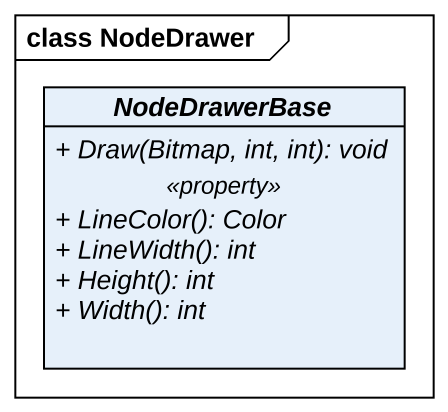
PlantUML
@startuml
mainframe class NodeDrawer
hide circle
hide empty members
skinparam classAttributeIconSize 0
abstract class NodeDrawerBase {
  {abstract} + Draw(Bitmap, int, int): void
  .. <<property>> ..
  {abstract} + LineColor(): Color
  {abstract} + LineWidth(): int
  {abstract} + Height(): int
  {abstract} + Width(): int
}
@enduml
